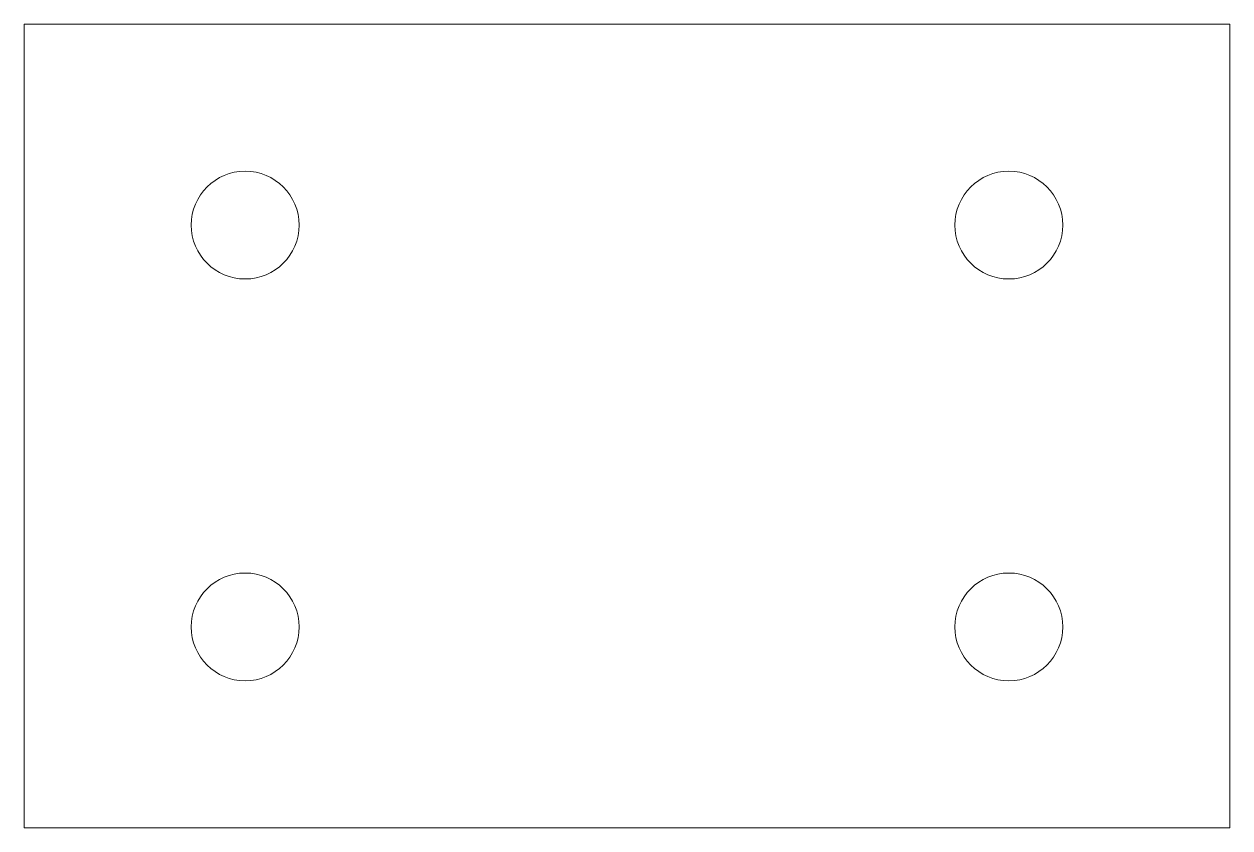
# Model space of a CAD drawing. Header units: millimetres. Extents: x 0 to 30, y 0 to 20.
import ezdxf

# ---------------------------------------------------------------- set-up
doc = ezdxf.new("R2010")
doc.units = ezdxf.units.MM

msp = doc.modelspace()

# ---------------------------------------------------------------- linework, layer by layer
at = {"color": 7, "linetype": 'Continuous', "lineweight": 15}
for p, q in [((30, 20), (0, 20)), ((0, 20), (0, 0)), ((30, 0), (30, 20)), ((0, 0), (30, 0))]:
    msp.add_line(p, q, dxfattribs=at)
for centre in [(5.5, 15), (24.5, 15), (5.5, 5), (24.5, 5)]:
    msp.add_circle(centre, 1.342, dxfattribs=at)

doc.saveas('drawing.dxf')
